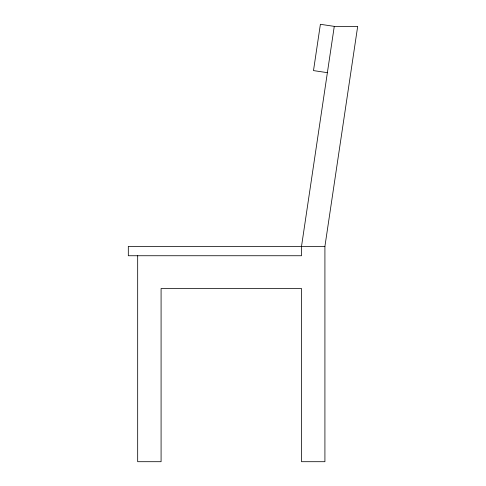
<?xml version="1.0" encoding="UTF-8"?>
<svg xmlns="http://www.w3.org/2000/svg" width="486" height="486" viewBox="0 0 486 486"><rect width="100%" height="100%" fill="white"/><g stroke="black" fill="none" stroke-linecap="round" stroke-linejoin="round"><path stroke-width="0.73" d="M334.277 26.372L301.514 246.378L301.514 255.739L128.316 255.739L128.316 246.378L324.915 246.378L357.684 26.372L334.277 26.372L320.389 24.3L313.494 70.598L327.382 72.669M324.915 246.378L324.915 461.7L301.514 461.7L301.514 288.502L161.085 288.502L161.085 461.7L137.678 461.7L137.678 255.739"/></g></svg>
